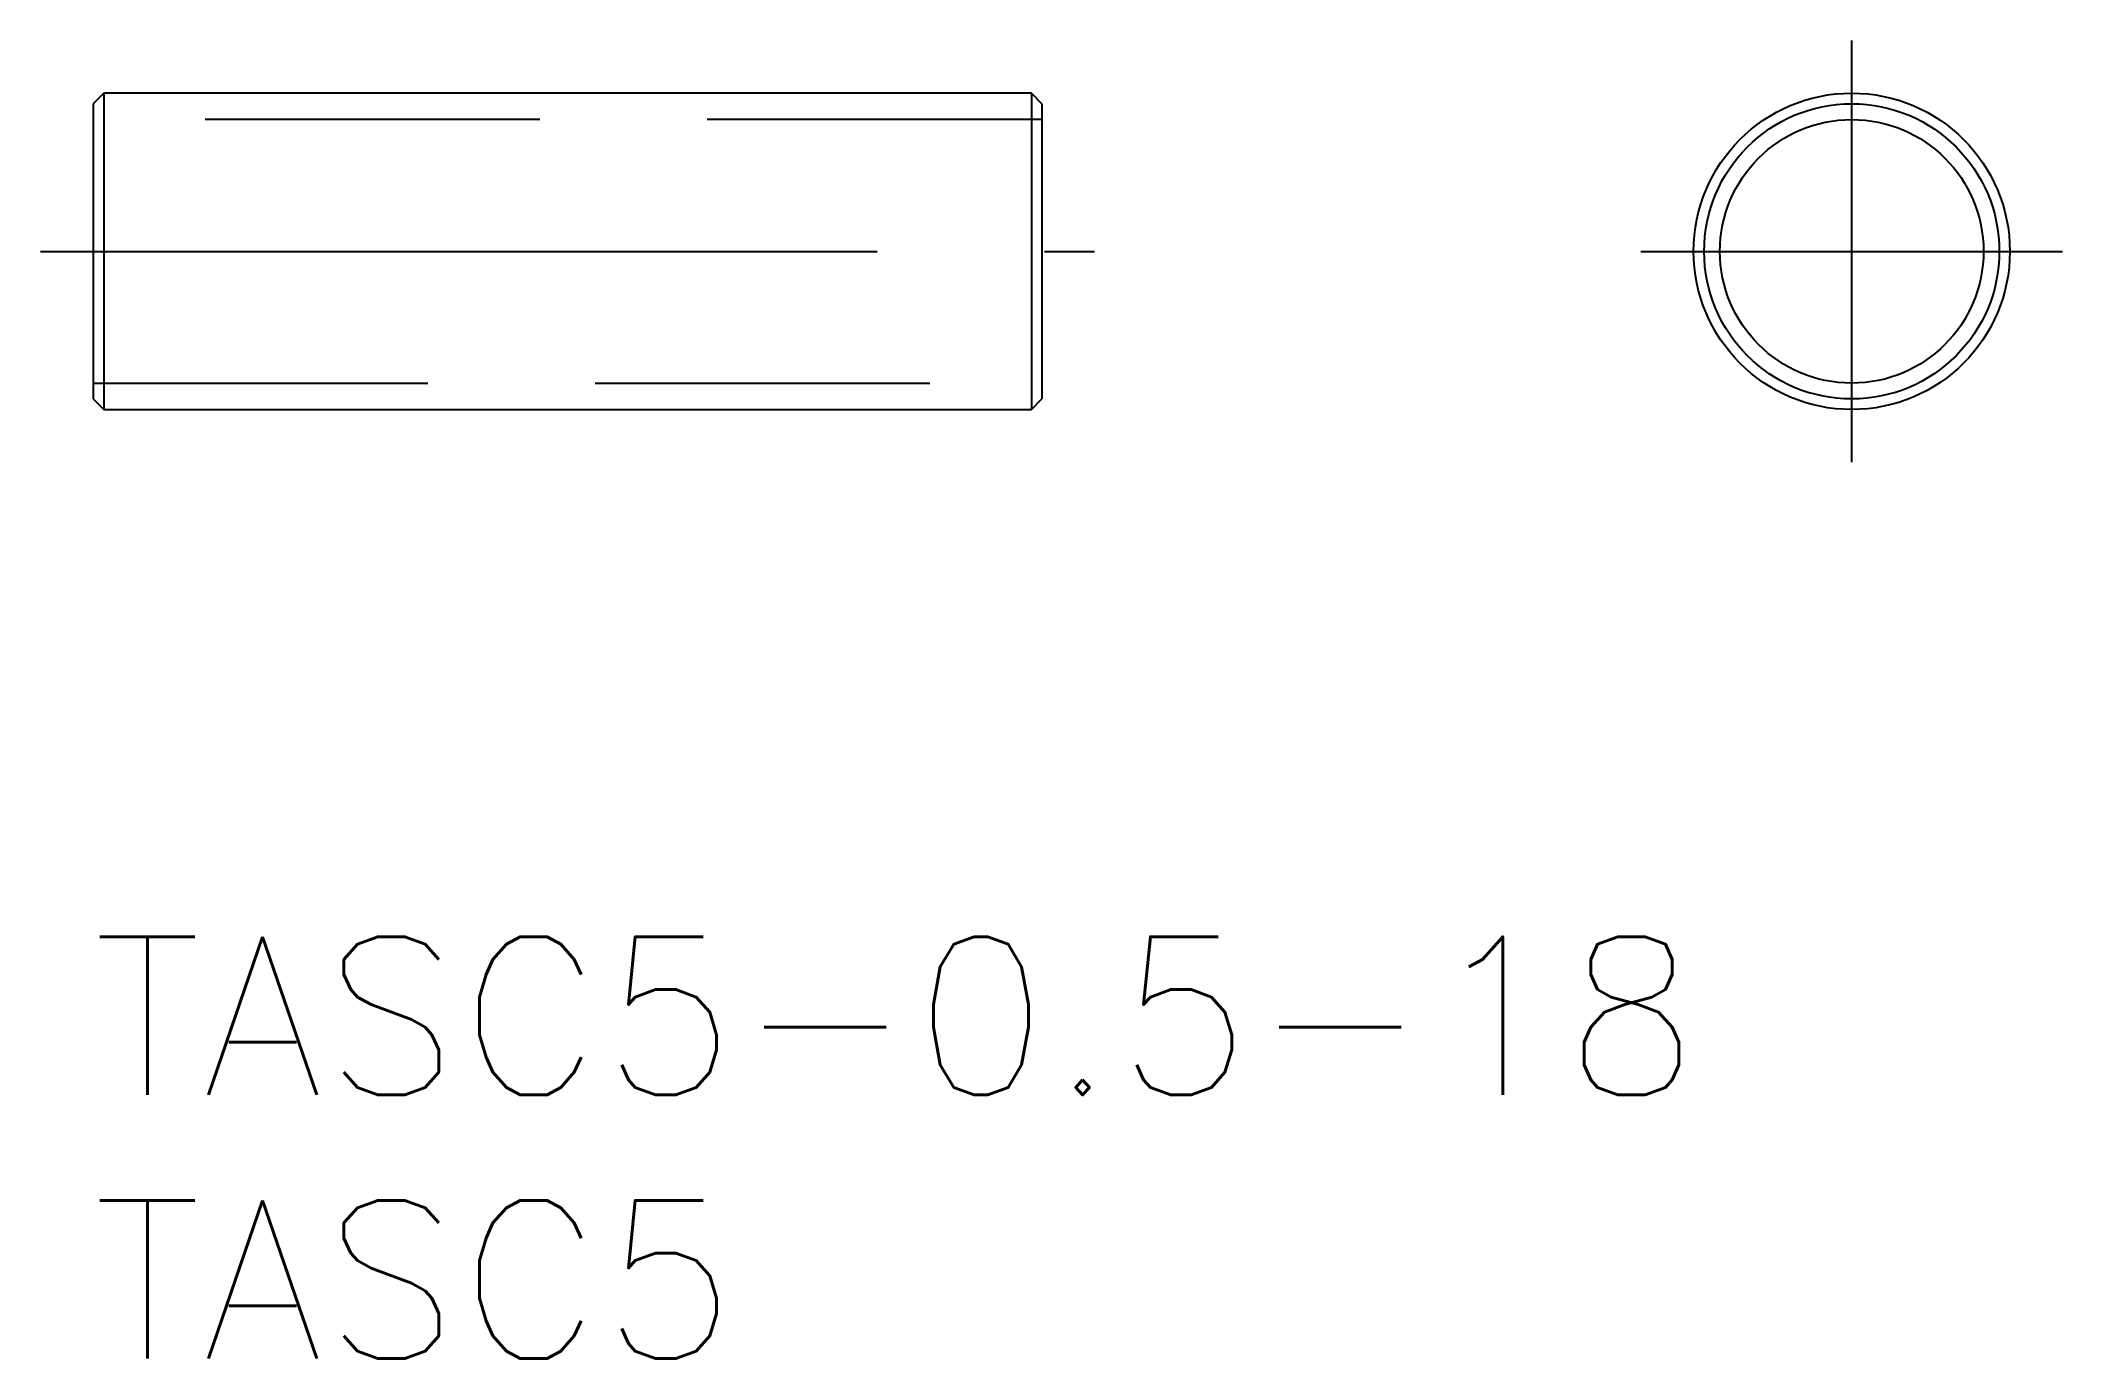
# Model space of a CAD drawing. Extents: x -1 to 37.4, y -8 to 17.
import ezdxf

# ---------------------------------------------------------------- set-up
doc = ezdxf.new("R2010")
doc.units = 0
doc.header["$LTSCALE"] = 0.5
doc.linetypes.add('CENTER', pattern=[50.8, 31.75, -6.35, 6.35, -6.35])
doc.linetypes.add('DASHED', pattern=[19.05, 12.7, -6.35])
for name, color, linetype in [('MSM_CENTER', 1, 'CENTER'), ('MSM_CONTINUOUS', 7, 'CONTINUOUS'), ('MSM_DASHED', 4, 'DASHED'), ('MSM_PART_NUMBER', 7, 'CONTINUOUS')]:
    doc.layers.add(name, color=color, linetype=linetype)
doc.styles.get("Standard").update_dxf_attribs({"font": 'txt.shx', "height": 1, "bigfont": 'bigfont.shx'})

# ---------------------------------------------------------------- blocks, each defined once
blk = doc.blocks.new('*U12')
at = {"layer": 'MSM_PART_NUMBER'}
blk.add_text('TASC5-0.5-18', height=3, dxfattribs=at).set_placement((0, -3))
blk = doc.blocks.new('*U13')
at = {"layer": 'MSM_PART_NUMBER'}
blk.add_text('TASC5', height=3, dxfattribs=at).set_placement((0, -8))

msp = doc.modelspace()

# ---------------------------------------------------------------- linework, layer by layer
at = {"layer": 'MSM_CENTER'}
for p, q in [((33.364, 9), (33.364, 17)), ((-1, 13), (19, 13)), ((29.364, 13), (37.364, 13))]:
    msp.add_line(p, q, dxfattribs=at)
at = {"layer": 'MSM_CONTINUOUS'}
for p, q in [((0.2, 16), (0, 15.8)), ((0, 15.8), (0, 10.2)), ((17.8, 16), (0.2, 16)), ((0.2, 16), (0.2, 10)), ((18, 15.8), (17.8, 16)), ((17.8, 16), (17.8, 10)), ((18, 15.8), (18, 10.2)), ((0, 10.2), (0.2, 10)), ((0.2, 10), (17.8, 10)), ((17.8, 10), (18, 10.2))]:
    msp.add_line(p, q, dxfattribs=at)
for radius in [3, 2.8, 2.5]:
    msp.add_circle((33.364, 13), radius, dxfattribs=at)
at = {"layer": 'MSM_DASHED'}
for p, q in [((18, 15.5), (0, 15.5)), ((0, 10.5), (18, 10.5))]:
    msp.add_line(p, q, dxfattribs=at)

# ---------------------------------------------------------------- block references
at = {"layer": 'MSM_CONTINUOUS'}
for name in ['*U12', '*U13']:
    msp.add_blockref(name, (0, 0), dxfattribs=at)

doc.saveas('drawing.dxf')
